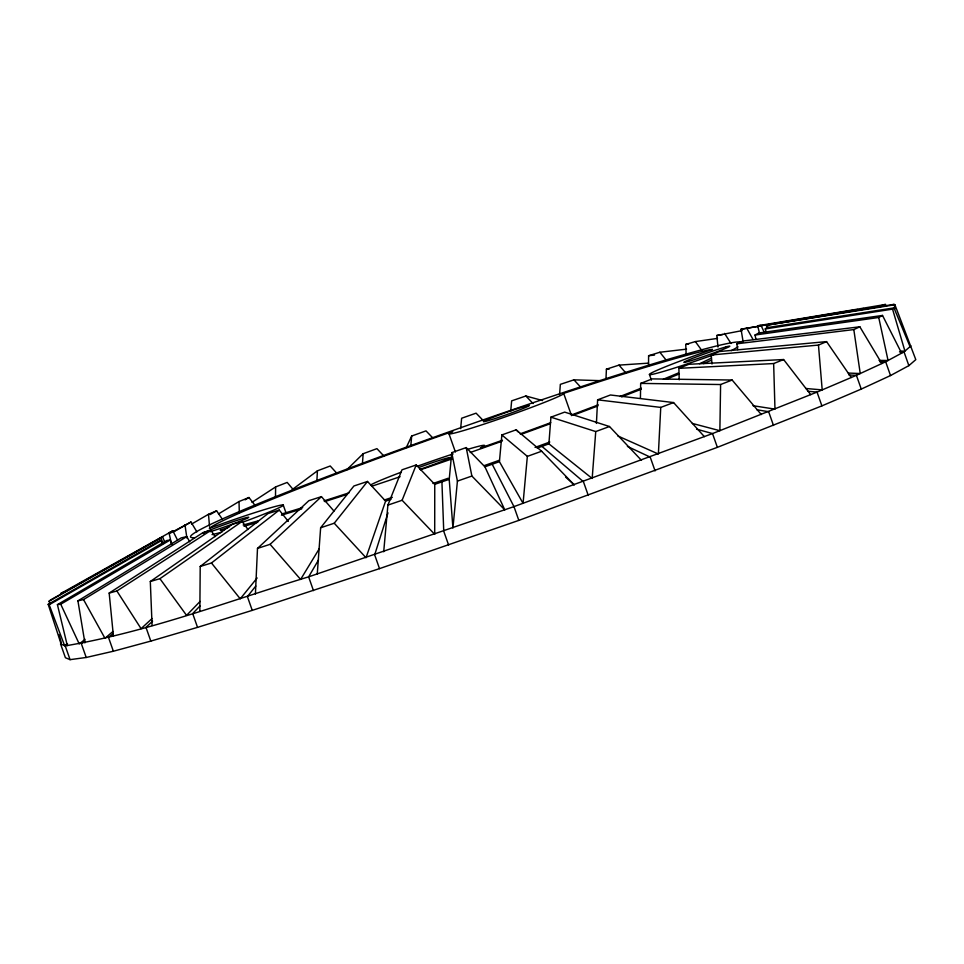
<?xml version="1.0" encoding="UTF-8"?>
<svg xmlns="http://www.w3.org/2000/svg" width="964" height="964" viewBox="0 0 964 964"><rect width="100%" height="100%" fill="white"/><g stroke="black" fill="none" stroke-linecap="round" stroke-linejoin="round"><path stroke-width="1.45" d="M387.889 505.124L401.988 469.817L416.207 464.961L434.752 484.338L434.704 534.321L402.108 500.268L387.889 505.124L383.708 551.769M199.849 611.357L200.211 566.483L267.992 513.571L279.247 510.077L288.344 521.404M648.519 366.26L648.603 355.74L659.858 352.246L686.549 349.149M275.475 497.135L275.632 486.928L287.188 482.422L293.634 490.061M640.433 397.999L640.662 383.407L652.206 378.9L732.146 380.033L761.295 414.568M732.146 380.033L720.602 384.528L719.867 430.703L692.357 423.437M255.412 594.017L257.496 548.408L308.829 500.702L321.434 496.641L333.966 511.065M605.946 379.274L606.416 369.188L619.009 365.115L648.603 363.151M316.879 481.144L317.409 470.83L330.23 465.986L337.051 473.529M596.415 423.413L597.62 399.831L610.441 394.987L673.571 402.566L704.371 436.656M673.571 402.566L660.75 407.411L658.376 454.032L617.864 435.981M317.264 573.966L320.638 527.766L353.909 485.989L367.501 481.458L385.6 501.087L366.019 557.734L334.231 523.235L320.638 527.766M559.59 394.589L560.337 384.359L573.929 379.84L600.403 380.659M362.392 464.082L363.175 453.707L376.924 448.646L383.997 456.129M609.489 426.522L595.74 431.571L592.173 478.469L548.89 443.85L550.926 417.171L564.675 412.11L609.489 426.522L641.47 460.334M510.715 411.182L511.643 400.867L525.85 395.999L542.624 400.554M410.748 446.416L411.688 436.017L425.992 430.884L433.222 438.343M501.858 434.945L527.344 456.37L523.066 503.353L499.424 461.672L501.858 434.945L516.15 429.811L541.635 451.236L574.339 484.952L565.543 476.963M451.755 452.646L457.418 481.108L452.935 528.007L449.212 479.337L451.755 452.646L466.214 447.585L484.928 466.817L504.774 509.848L471.878 476.047L466.214 447.585M460.647 428.618L461.636 418.243L476.083 413.17L483.374 420.653M387.998 512.824L374.671 554.854L379.515 568.627L518.825 520.391L717.373 447.344L821.894 405.88L861.262 389.082L890.519 375.55L908.859 365.645L915.8 359.644L894.893 304.745L893.929 304.347L766.308 325.278L767.224 328.109M402.108 500.268L416.207 464.961M406.266 447.585L411.688 436.017M318.506 559.976L308.625 576.846C228.022 601.247 148.492 631.866 65.215 645.88L60.563 643.94L61.467 643.157M319.313 548.661L300.611 579.436L270.101 544.335L257.496 548.408M255.761 586.064L247.399 596.596L252.255 610.369L379.515 568.627M334.231 523.235L367.501 481.458M257.135 577.966L240.241 598.825L211.465 562.988L200.211 566.483M199.946 605.982L192.692 613.574L197.536 627.359L252.255 610.369M200.09 601.403L186.57 615.381L159.928 578.677L150.312 581.509L152.083 625.516M651.423 380.141L649.459 374.586A60.913 2.759 -19.4 0 1 703.828 352.402L712.504 349.39L708.395 349.956A275.343 12.496 -19.4 0 0 580.039 387.95L563.675 393.372L562.627 394.421A60.913 2.759 -19.4 0 1 494.472 420.617A60.913 2.759 -19.4 0 1 450.2 432.703L452.779 431.426L434.788 437.752A275.343 12.496 -19.4 0 0 211.923 526.525L209.321 528.344L222.829 523.476A60.913 2.759 -19.4 0 1 282.356 504.943A60.913 2.759 -19.4 0 1 243.627 521.873M346.281 470.215L363.175 453.707M270.101 544.335L321.434 496.641M152.577 621.19L145.962 627.323L150.818 641.096L197.536 627.359M152.071 618.526L141.069 628.649L116.885 590.992L109.173 593.077L113.415 636.12M49.923 604.006L49.104 601.211L50.538 599.97L162.591 536.888L164.88 542.395M49.104 601.211L162.591 536.888M766.079 331.749L765.259 328.941L766.681 327.7L893.99 307.902L910.04 346.654M765.259 328.941L892.556 309.131L893.99 307.902M910.944 345.871L904.015 351.872L885.663 361.765L856.406 375.309L817.038 392.095L712.516 433.571L513.969 506.618L308.625 576.846L313.469 590.619M113.065 633.577L108.51 637.445L113.366 651.23L150.818 641.096M112.981 631.468L104.956 638.264L83.519 599.572L77.927 600.861L84.904 642.88M84.832 640.891L81.35 643.687L86.206 657.472L113.366 651.23M85.073 639.301L79.241 643.976L60.732 604.211L57.418 604.657L67.335 645.591M211.465 562.988L279.247 510.077M67.588 644.036L65.215 645.88L70.071 659.653L86.206 657.472M66.986 643.783L64.612 645.627L49.164 604.753L48.2 604.356L160.578 540.153L162.579 543.286M292.261 489.579L317.409 470.83M150.312 581.509L232.481 524.247L242.097 521.416L248.001 529.537M159.928 578.677L242.097 521.416M252.002 502.328L275.632 486.928M109.173 593.077L203.296 532.417L211.008 530.333L215.044 536.635M116.885 590.992L211.008 530.333M77.927 600.861L181.22 537.888L186.811 536.599L189.679 541.78M83.519 599.572L186.811 536.599M218.479 513.933L239 501.545L248.965 497.508L255.315 505.738M245.109 499.834L248.965 497.508M57.418 604.657L166.844 540.479L170.17 540.033L172.026 544.021M60.732 604.211L170.17 540.033M191.655 524.03L208.501 514.282L216.599 510.824L222.383 519.235M210.128 514.571L216.599 510.824M49.164 604.753L161.542 540.551M169.315 533.658L190.993 522.03L196.873 531.863M174.038 531.61L190.993 522.03M177.569 540.177L172.821 530.79L60.575 593.655L64.347 591.619M172.821 530.79L169.037 532.827L171.544 544.335M755.969 339.352L755.029 335.038L758.801 332.99L882.518 315.445L901.605 353.161M755.029 335.038L878.734 317.481L882.518 315.445M737.713 349.679L736.858 343.799L742.883 341.015L859.84 326.796L881.831 363.536M736.858 343.799L853.815 329.58L859.84 326.796M711.998 363.994L711.239 354.993L719.349 351.535L826.57 341.618L851.26 377.502M711.239 354.993L818.46 345.076L826.57 341.618M679.222 379.84L678.885 368.32L688.85 364.284L783.611 359.536L810.712 394.662M678.885 368.32L773.646 363.561L783.611 359.536M537.165 448.127L548.89 443.85M713.926 354.668L709.866 356.126A60.913 2.759 -19.4 0 1 649.459 374.586M484.928 466.817L499.424 461.672M527.344 456.37L541.635 451.236M434.752 484.338L449.212 479.337M457.418 481.108L471.878 476.047M228.878 527.2L220.19 530.212L224.323 529.646M385.6 501.087L391.083 499.268M210.08 531.718L211.14 531.405A24.365 1.109 -19.4 0 0 242.169 520.427A24.365 1.109 -19.4 0 0 243.41 518.415A24.365 1.109 -19.4 0 0 212.598 529.031L208.188 530.79A24.365 1.109 -19.4 0 0 204.284 533.321M686.163 354.716L685.741 344.413L695.357 341.581L717.505 338.4M717.975 347.016L716.842 335.484L742.28 330.592M743.148 341.883L741.039 329.23L799.975 319.072M802.928 318.59L805.892 318.096M808.856 317.602L811.821 317.108M814.785 316.614L817.749 316.12M820.713 315.626L823.678 315.132M826.642 314.65L829.606 314.156M832.571 313.662L857.755 309.48M860.719 308.986L863.684 308.492M759.439 333.074L757.68 325.796L885.675 304.443L882.349 304.901M741.039 329.23L761.789 325.784M781.045 322.579L784.009 322.084M786.973 321.59L789.938 321.096M792.902 320.602L795.866 320.12M766.308 325.278L894.893 304.745M716.842 335.484L722.759 334.544M685.741 344.413L688.694 343.979M757.68 325.796L761.006 325.338L764.717 333.327M648.603 355.74L654.532 355.053M606.416 369.188L609.369 368.983M900.448 351.137L904.919 351.077L892.556 309.131M899.496 351.92L904.015 351.872L908.859 365.645M879.048 360.403L888.061 360.476L878.734 317.481M879.674 361.717L885.663 361.765L890.519 375.55M640.662 383.407L720.602 384.528M848.272 373.056L860.237 373.526L853.815 329.58M848.971 374.984L856.406 375.309L861.262 389.082M805.796 388.48L822.196 389.902L818.46 345.076M808.061 391.276L817.038 392.095L821.894 405.88M597.62 399.831L660.75 407.411M752.98 405.699L774.972 409.134L773.646 363.561M756.885 409.772L768.645 411.7L773.49 425.473M696.611 429.161L712.516 433.571L717.373 447.344M550.926 417.171L595.74 431.571M70.071 659.653L65.407 657.713L60.563 643.94M627.395 446.416L650.218 457.117L655.074 470.89M541.961 446.404L583.425 481.687L588.281 495.46M516.15 429.811L518.222 431.944M525.85 395.999L533.068 403.542M573.929 379.84L580.967 387.468M619.009 365.115L625.756 372.887M659.858 352.246L666.22 360.174M695.357 341.581L702.105 350.86M724.554 333.399L731.025 343.485M746.63 327.941L753.089 339.593M492.218 464.262L513.969 506.618L518.825 520.391M767.26 325.675L768.296 328.411M563.675 393.372L571.519 415.629M449.019 433.884L455.394 451.971M448.597 545.009L443.741 531.236L441.922 481.892M283.235 505.016L286.175 513.366M893.929 304.347L895.315 308.613M48.2 604.356L61.166 644.193M161.157 538.117L162.82 543.744M58.997 634.77L61.057 641.759M184.968 524.814L186.908 538.057M208.501 514.282L209.501 526.284M239 501.545L239.337 513.065M419.015 467.444A24.365 1.109 -19.4 0 1 447.368 458.033A24.365 1.109 -19.4 0 1 440.44 461.961L435.15 463.973A24.365 1.109 -19.4 0 1 419.798 469.372M549.817 442.018A292.405 13.267 -19.4 0 1 535.056 447.417M499.46 460.214A292.405 13.267 -19.4 0 1 484.229 465.624M448.152 478.264A292.405 13.267 -19.4 0 1 432.981 483.506M392.336 497.328A292.405 13.267 -19.4 0 1 384.395 499.991M370.863 484.844A60.913 2.759 -19.4 0 1 400.976 472.276M417.267 466.263A60.913 2.759 -19.4 0 1 453.152 453.936M467.082 449.549A60.913 2.759 -19.4 0 1 483.301 446.561L480.373 448.007L498.352 441.693A275.343 12.496 -19.4 0 0 502.461 440.223M711.155 358.222A275.343 12.496 -19.4 0 1 699.539 363.705M678.138 373.056A275.343 12.496 -19.4 0 1 663.389 379.201M641.289 388.118A275.343 12.496 -19.4 0 1 619.948 396.517M598.258 404.856A275.343 12.496 -19.4 0 1 571.652 414.906M550.757 422.666A275.343 12.496 -19.4 0 1 520.15 433.848M349.028 492.833A275.343 12.496 -19.4 0 1 323.976 500.894M302.696 507.582A275.343 12.496 -19.4 0 1 281.729 513.981M258.629 520.729A275.343 12.496 -19.4 0 1 243.157 524.994M738.026 346.775A292.405 13.267 -19.4 0 1 731.218 350.667M711.107 360.295A292.405 13.267 -19.4 0 1 703.587 363.621M679.054 374.02A292.405 13.267 -19.4 0 1 666.148 379.298M641.277 389.215A292.405 13.267 -19.4 0 1 621.563 396.891M597.861 405.952A292.405 13.267 -19.4 0 1 573.46 415.123M549.468 424.003A292.405 13.267 -19.4 0 1 521.247 434.294M502.075 441.187A292.405 13.267 -19.4 0 1 470.239 452.49M452.188 458.816A292.405 13.267 -19.4 0 1 420.461 469.793M400.072 476.734A292.405 13.267 -19.4 0 1 372.176 486.097M347.221 494.339A292.405 13.267 -19.4 0 1 324.82 501.593M301.636 508.956A292.405 13.267 -19.4 0 1 281.464 515.186M257.762 522.283A292.405 13.267 -19.4 0 1 244.013 526.236M221.768 532.236A292.405 13.267 -19.4 0 1 212.044 534.598M194.728 537.683A292.405 13.267 -19.4 0 1 436.138 436.439A292.405 13.267 -19.4 0 1 741.919 342.365M725.711 346.968L721.674 348.161A24.365 1.109 -19.4 0 0 684.657 361.753A24.365 1.109 -19.4 0 0 710.781 354.041A24.365 1.109 -19.4 0 0 725.711 346.968M527.935 405.591L525.115 406.314A24.365 1.109 -19.4 0 0 486.398 420.015A24.365 1.109 -19.4 0 0 504.618 415.363A24.365 1.109 -19.4 0 0 527.935 405.591"/></g></svg>
